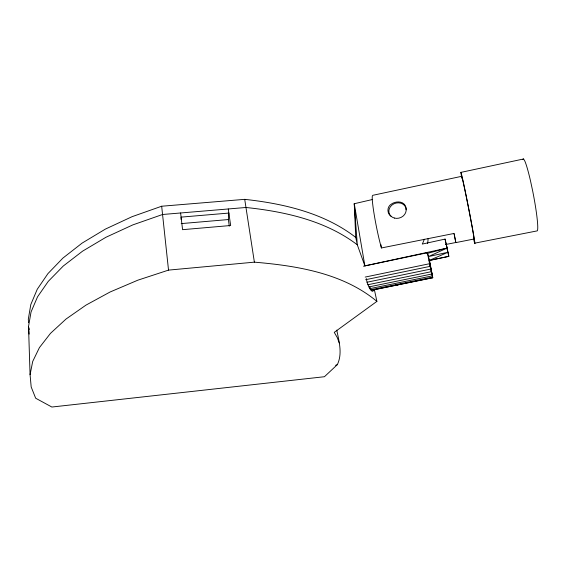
<?xml version="1.0" encoding="UTF-8"?>
<svg xmlns="http://www.w3.org/2000/svg" width="566" height="566" viewBox="0 0 566 566"><rect width="100%" height="100%" fill="white"/><g stroke="black" fill="none" stroke-linecap="round" stroke-linejoin="round"><path stroke-width="0.85" d="M229.308 226.124L228.367 219.558L228.862 213.071L181.092 217.125L181.141 219.551M522.743 159.442L523.607 158.968L524.901 161.239A36.769 3.283 79.1 0 1 530.575 181.184L532.613 190.678A36.769 3.283 79.1 0 1 537.212 230.878L474.796 243.154M373.56 289.368L372.987 291.179A8.83 2.398 70.8 0 1 369.768 288.476L367.129 282.561L366.287 278.592M336.77 330.134C339.034 341.418 342.621 353.58 337.35 364.631L324.438 376.723L51.867 407.032L35.665 398.223L31.187 386.967L30.069 374.664L28.526 326.462L31.045 311.972L37.533 296.846L48.244 281.394L63.286 266.013L82.608 251.141L105.948 237.267L132.826 224.893L162.555 214.493L245.969 207.481C284.981 211.613 325.478 220.599 357.295 244.795L364.886 265.879L447.02 248.113L448.838 256.348L428.95 260.608M30.069 374.664L32.694 361.476L39.415 347.616L50.48 333.36L66.017 319.054L85.968 305.124L110.073 292.006L137.835 280.184L168.526 270.109L254.382 262.157C297.072 265.787 342.939 273.152 376.899 301.381L334.265 332.355L337.265 337.584L339.218 342.925M371.324 290.316L432.728 277.772L429.523 260.332L427.422 252.747L363.443 266.204M335.56 365.339L337.35 364.631M372.619 199.473L354.266 203.732L357.295 244.795L355.738 237.409C324.141 212.943 283.707 203.626 244.717 199.345L161.671 206.229L132.083 216.679L105.333 229.124L82.105 243.104L62.883 258.11L47.912 273.647L37.25 289.268L30.797 304.572L28.3 319.252L28.59 322.705M426.707 253.589L447.02 248.113L428.483 256.575L447.939 252.273L429.523 260.332L448.838 256.348L445.074 239.093L422.264 244.073A38.743 34.236 -20.1 0 0 424.252 239.234M461.014 172.361L523.607 158.968M461.665 176.323L372.761 195.32L372.308 196.133A31.3 2.505 78.7 0 0 379.857 242.099L381.42 247.965L454.031 233.454L455.842 242.609L473.926 239.029M365.183 277.078L429.573 263.714L427.422 252.747M365.643 279.703L430.103 266.36L429.573 263.714M367.044 282.222L430.669 269.091L432.728 277.772M367.631 284.79L431.235 271.708M369.074 286.884L431.759 274.029M369.619 288.695L432.198 275.89M370.893 289.764L432.53 277.163M373.178 289.849L432.785 277.673M445.47 244.554L455.828 242.503L454.123 233.829M395.132 285.363L401.393 283.998L400.502 283.715M181.219 223.598L228.367 219.558M369.018 287.04L370.532 287.818M391.58 216.622C386.854 213.99 386.656 206.788 391.396 204.071A9.495 7.323 -16.4 0 1 400.438 202.168C403.961 202.777 406.6 206.173 406.126 209.753M445.074 239.093L446.928 247.469M374.331 289.445L376.899 301.381M430.103 266.36L430.669 269.091M355.738 237.409L354.266 203.732L354.606 205.444M461.828 178.17L460.837 172.439A36.238 0.708 78.9 0 1 469.638 213.318A36.238 0.708 78.9 0 1 473.728 239.538M364.886 265.879L354.266 203.732M380.854 244.512L381.42 247.965M244.717 199.345L254.382 262.157M228.268 208.967L230.652 225.509L182.57 229.676L180.611 212.979M161.671 206.229L168.526 270.109M28.526 326.462L29.17 334.117M29.015 327.877L29.163 329.603M428.101 238.534A37.979 33.719 -19.8 0 1 427.556 243.472M461.778 177.731A31.965 0.623 78.9 0 1 468.4 207.397A31.965 0.623 78.9 0 1 473.516 237.762M431.915 273.59L429.361 261.287L431.915 273.59M447.267 249.16L446.723 246.67L447.267 249.153M394.417 218.073A8.78 7.655 -18.8 0 0 406.07 208.72A8.78 7.655 -18.8 0 0 392.033 204.998A8.78 7.655 -18.8 0 0 394.417 218.073"/></g></svg>
